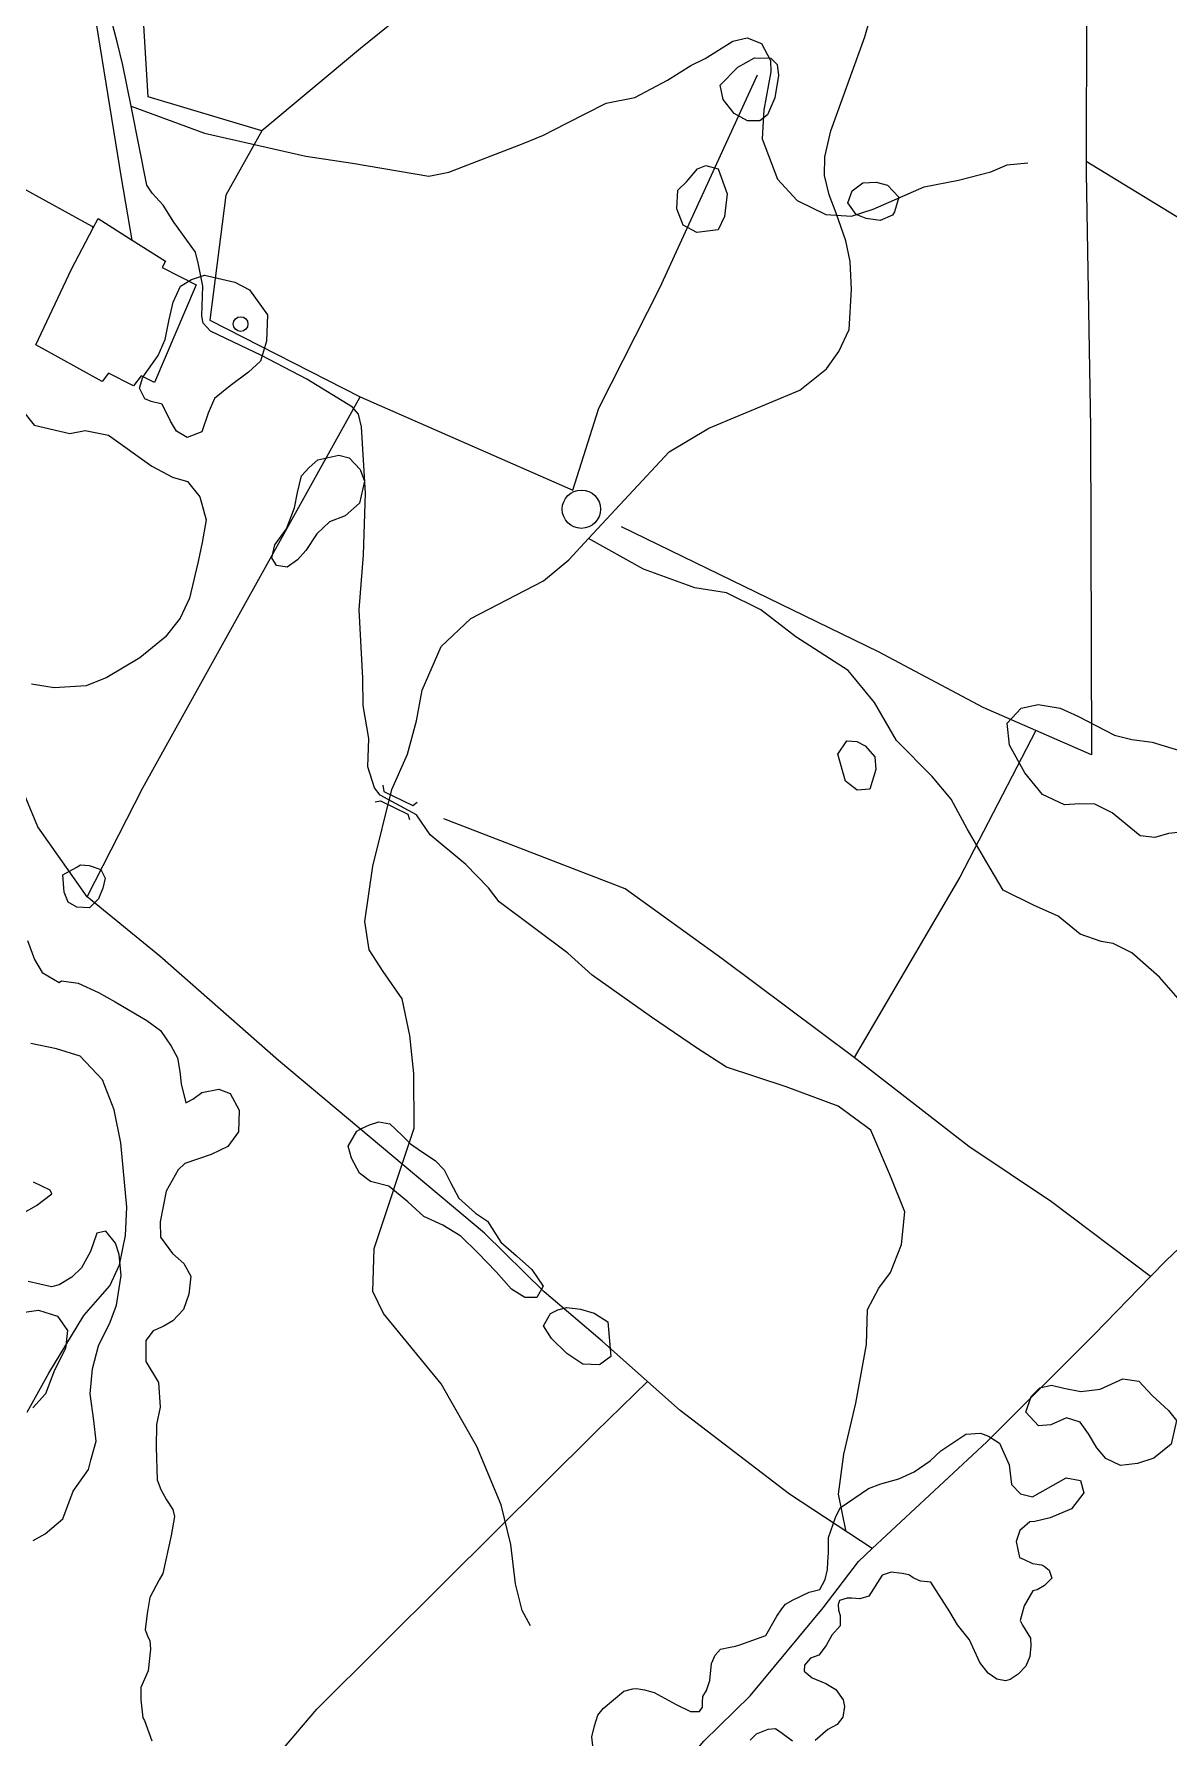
# Model space of a CAD drawing. Header units: metres. Extents: x 4652992 to 4879070, y 2074171 to 2309877.
# Drawn here: x 4653651.8 to 4653770.2, y 2308172.1 to 2308349.9 of the extents above; entities that cross this region are included whole.
import ezdxf

# ---------------------------------------------------------------- set-up
doc = ezdxf.new("R2010")
doc.units = ezdxf.units.M
doc.header["$MEASUREMENT"] = 0
doc.linetypes.add('DGN Style 3', pattern=[92.779933, 66.271381, -26.508552])
doc.layers.get('0').update_dxf_attribs({"color": 4, "lineweight": 0})
for name, color, linetype, lineweight in [('Level 1', 2, 'Continuous', 0), ('Level 14', 6, 'Continuous', 0), ('Level 20', 30, 'DGN Style 3', 0), ('Level 29', 30, 'Continuous', 0), ('Level 30', 5, 'Continuous', 0), ('Level 37', 3, 'Continuous', 0), ('Level 40', 1, 'Continuous', 0), ('Level 61', 4, 'Continuous', 0)]:
    doc.layers.add(name, color=color, linetype=linetype, lineweight=lineweight)

# ---------------------------------------------------------------- blocks, each defined once
blk = doc.blocks.new('POSTE')
at = {"color": 0, "linetype": 'ByBlock', "lineweight": -2}
blk.add_circle((0, 0), 0.770001, dxfattribs=at)
blk = doc.blocks.new('TANQUE')
at = {"color": 0, "linetype": 'ByBlock', "lineweight": -2, "ltscale": 10}
blk.add_circle((0, 0), 2, dxfattribs=at)

msp = doc.modelspace()

# ---------------------------------------------------------------- linework, layer by layer
at = {"layer": 'Level 1'}
for points in [[(4653703.566897, 2308183.801516, 1285), (4653702.69269, 2308185.403078, 1284), (4653701.98511, 2308188.18091, 1283), (4653701.515322, 2308192.298708, 1282), (4653700.490725, 2308196.43091, 1281), (4653697.972719, 2308202.539309, 1280), (4653694.252932, 2308209.083132, 1279), (4653688.231509, 2308216.406496, 1278), (4653687.105105, 2308218.688906, 1277.775), (4653687.239077, 2308223.206301, 1277.5), (4653691.424685, 2308235.737917, 1276.9), (4653691.395876, 2308241.445132, 1276.675), (4653690.973086, 2308245.435488, 1276.55), (4653690.17029, 2308249.263674, 1276.1875), (4653688.171511, 2308252.088076, 1275.875), (4653686.728701, 2308254.349306, 1275.7), (4653686.288698, 2308257.315676, 1275.55), (4653687.120119, 2308263.106692, 1275.3), (4653689.109682, 2308271.093691, 1274.825), (4653690.739687, 2308274.801882, 1274.575), (4653691.660097, 2308278.267275, 1274.375), (4653692.268923, 2308281.461306, 1274.125), (4653694.250674, 2308286.023684, 1273.8), (4653697.353884, 2308288.958925, 1273.525), (4653704.916506, 2308292.868716, 1273.325), (4653707.569887, 2308295.065676, 1273.1625), (4653709.630445, 2308297.286077, 1273.078858), (4653718.039919, 2308306.347903, 1272.7375), (4653722.19031, 2308308.825686, 1272.7375), (4653731.689272, 2308312.760073, 1272.625), (4653734.474673, 2308314.989321, 1272.475), (4653735.735903, 2308316.819277, 1272.3375), (4653736.818911, 2308319.094912, 1272.3375), (4653737.062685, 2308323.275698, 1272.1), (4653736.925295, 2308326.204287, 1271.975), (4653736.486086, 2308328.360476, 1271.8375), (4653735.465884, 2308331.241518, 1271.5875), (4653734.722109, 2308333.15613, 1271.425), (4653734.248904, 2308335.164492, 1271.25), (4653734.299074, 2308337.146487, 1271.175), (4653734.917483, 2308339.839907, 1271.1), (4653738.448305, 2308349.655276, 1270.9875), (4653739.967531, 2308354.915285, 1270.9125)], [(4653771.408599, 2308249.002787, 1282), (4653769.20714, 2308251.504339, 1281), (4653766.333854, 2308254.060935, 1280), (4653764.377753, 2308255.031064, 1279.239095), (4653763.118281, 2308255.219967, 1279), (4653760.946991, 2308256.014949, 1278.668678), (4653758.624554, 2308257.889569, 1278), (4653756.082083, 2308259.033628, 1277.80849), (4653752.896518, 2308260.593141, 1277), (4653751.099797, 2308263.654334, 1276.620481), (4653749.158665, 2308266.977098, 1276), (4653747.479715, 2308270.093124, 1275.649449), (4653745.49255, 2308272.452322, 1275.598303), (4653741.772317, 2308276.226791, 1275), (4653739.464023, 2308280.16435, 1274.449396), (4653736.709659, 2308283.529631, 1274.320869), (4653731.257954, 2308287.0417, 1274), (4653727.623312, 2308289.844931, 1273.931333), (4653724.031115, 2308291.612677, 1273.931333), (4653720.729405, 2308292.136029, 1273.938863), (4653715.372233, 2308294.108953, 1273.801292), (4653709.630445, 2308297.286077, 1273.078858)], [(4653651.014712, 2308206.112917, 1275.8625), (4653653.295901, 2308210.188723, 1275.5375), (4653656.930117, 2308216.207094, 1274.8125), (4653658.406679, 2308217.871096, 1274.525), (4653659.643496, 2308219.308291, 1274.35), (4653660.674502, 2308221.480898, 1274.1375), (4653661.282473, 2308224.532107, 1273.9375), (4653661.433718, 2308227.49988, 1273.8375), (4653660.820315, 2308234.208315, 1273.4875), (4653660.112673, 2308237.654116, 1273.2625), (4653658.900698, 2308240.808901, 1273.1), (4653656.556521, 2308243.252688, 1272.8625), (4653654.080691, 2308244.038088, 1272.7), (4653651.424685, 2308244.582888, 1272.5125)]]:
    msp.add_polyline3d(points, dxfattribs=at)
at = {"layer": 'Level 20', "linetype": 'Continuous'}
for points in [[(4653736.490664, 2308193.803092, 1293.274), (4653735.719682, 2308197.550898, 1290.9778), (4653736.279593, 2308201.716813, 1289.8298), (4653737.509938, 2308207.041285, 1288.6817), (4653738.630938, 2308213.169369, 1286.9596), (4653738.748545, 2308216.821622, 1285.8115), (4653739.922071, 2308219.045794, 1284.6635), (4653741.155588, 2308220.702378, 1284.6635), (4653742.271419, 2308223.595873, 1284.0894), (4653742.628218, 2308227.004687, 1282.9414), (4653741.133632, 2308230.737457, 1281.2193), (4653739.090257, 2308235.546637, 1280.0712), (4653735.661805, 2308238.040438, 1279.4972), (4653730.242473, 2308240.065769, 1278.9231), (4653724.030095, 2308242.128719, 1278.3491), (4653720.987008, 2308244.062902, 1277.7751), (4653716.212013, 2308247.330405, 1277.7751), (4653710.013635, 2308251.730428, 1277.201), (4653707.44827, 2308254.019624, 1277.201), (4653700.294554, 2308259.380216, 1276.627), (4653699.165613, 2308260.831282, 1276.627), (4653696.827261, 2308263.276132, 1276.627), (4653693.100418, 2308266.365351, 1276.053), (4653691.65862, 2308268.437322, 1276.053), (4653687.867388, 2308270.503748, 1276.053), (4653687.293386, 2308271.277339, 1276.053), (4653686.589656, 2308273.471228, 1276.053), (4653686.69575, 2308276.422708, 1276.053), (4653686.11113, 2308279.871129, 1275.4789), (4653686.062858, 2308282.715063, 1275.4789), (4653685.695831, 2308289.857927, 1275.4789), (4653686.150696, 2308295.601271, 1275.4789), (4653686.344572, 2308302.037521, 1275.4789), (4653685.937812, 2308308.955387, 1275.4789), (4653685.620615, 2308310.270054, 1275.4789), (4653684.993642, 2308311.012999, 1275.4789), (4653680.215776, 2308313.918781, 1276.053), (4653675.497825, 2308316.385986, 1276.053), (4653671.769813, 2308318.18567, 1276.053), (4653670.172198, 2308318.923062, 1276.053), (4653669.392831, 2308319.763594, 1276.053), (4653669.260793, 2308320.508919, 1276.053), (4653669.356524, 2308323.623509, 1276.053), (4653668.904811, 2308325.886587, 1276.053), (4653668.615041, 2308327.193109, 1276.053), (4653666.346665, 2308330.323903, 1275.4789), (4653665.211052, 2308332.072578, 1275.4789), (4653664.065491, 2308333.347906, 1275.4789), (4653663.532187, 2308334.180093, 1275.4789), (4653661.876052, 2308342.428169, 1274.9049), (4653661.016109, 2308346.691304, 1274.3309), (4653660.426077, 2308349.118045, 1274.3309), (4653659.369519, 2308353.047973, 1274.3309)], [(4653661.876052, 2308342.428169, 1274.904908), (4653669.538898, 2308339.608763, 1274.81862), (4653680.122686, 2308337.213396, 1274.81862), (4653684.9989, 2308336.467919, 1274.244586), (4653692.953983, 2308335.117116, 1273.670553), (4653695.03575, 2308335.522351, 1273.670553), (4653702.799708, 2308338.53813, 1273.096519), (4653704.905929, 2308339.37822, 1273.096519), (4653707.276164, 2308340.605424, 1273.096519), (4653711.451262, 2308342.732016, 1273.096519), (4653714.449868, 2308343.33391, 1273.096519), (4653717.859654, 2308345.146499, 1272.522485), (4653720.291006, 2308346.676696, 1272.522485), (4653721.808314, 2308347.382482, 1272.522485), (4653724.672919, 2308349.204037, 1272.522485), (4653726.193408, 2308349.543591, 1272.522485), (4653727.673117, 2308348.959936, 1271.948452), (4653728.616603, 2308347.18854, 1271.948452), (4653728.636121, 2308346.016123, 1271.948452), (4653727.922501, 2308342.030078, 1272.522485), (4653727.74709, 2308339.019726, 1272.522485), (4653729.330454, 2308334.787268, 1272.522485), (4653731.396792, 2308332.587024, 1272.522485), (4653734.398815, 2308331.120398, 1272.522485), (4653737.068492, 2308330.928951, 1272.522485), (4653739.334672, 2308331.651261, 1272.522485), (4653744.642695, 2308333.995252, 1273.096519), (4653748.237135, 2308334.705668, 1273.096519), (4653751.619057, 2308335.548346, 1273.670553), (4653753.305767, 2308336.299755, 1273.670553), (4653755.476064, 2308336.503802, 1274.244586)]]:
    msp.add_polyline3d(points, dxfattribs=at)
at = {"layer": 'Level 29', "elevation": 1276.052975, "flags": 128}
for points in [[(4653688.162654, 2308271.537087), (4653688.267264, 2308270.879976), (4653691.287231, 2308269.413457), (4653691.723621, 2308269.762906)], [(4653687.356857, 2308269.820025), (4653687.909668, 2308269.912009), (4653690.775129, 2308268.509425), (4653690.937317, 2308267.974925)]]:
    msp.add_lwpolyline(points, dxfattribs=at)
at = {"layer": 'Level 30', "color": 1, "elevation": 1277.688787, "flags": 128}
msp.add_lwpolyline([(4653668.662566, 2308323.786815), (4653664.313744, 2308313.59354), (4653662.940962, 2308314.28089), (4653662.112763, 2308313.245137), (4653659.507611, 2308314.540065), (4653658.869155, 2308313.67546), (4653651.925206, 2308317.492709), (4653655.669358, 2308325.40673), (4653657.912989, 2308329.710633), (4653658.428712, 2308330.699932), (4653661.979608, 2308328.446971), (4653665.454148, 2308326.242456), (4653665.115499, 2308325.579526), (4653668.662566, 2308323.786815)], dxfattribs=at)
at = {"layer": 'Level 37', "extrusion": (0.5230831824063614, -0.2679616662776087, 0.8090615116845942), "elevation": 1816758.495041, "flags": 128}
msp.add_lwpolyline([(4176133.367009, -2498777.764352), (4176146.143951, -2498777.764352), (4176192.810173, -2498779.717764)], dxfattribs=at)
at = {"layer": 'Level 37', "extrusion": (0.806882219505878, -0.4078701581841953, 0.4272973413304458), "elevation": 2814101.643864, "flags": 128}
msp.add_lwpolyline([(4159484.340169, -1328576.429775), (4159467.105173, -1328575.991834), (4159445.320937, -1328572.81726)], dxfattribs=at)
at = {"layer": 'Level 37'}
for points in [[(4653731.872497, 2308443.286552, 1270.31264), (4653731.29843, 2308441.202861, 1270.31264), (4653727.963213, 2308431.80933, 1270.31264), (4653723.649742, 2308426.421361, 1270.31264), (4653719.863531, 2308418.122714, 1270.886673), (4653722.035655, 2308399.856087, 1271.261034), (4653723.194197, 2308390.113245, 1271.460707), (4653725.231768, 2308380.880037, 1272.03474), (4653709.43054, 2308367.537064, 1272.608774), (4653685.837958, 2308348.444998, 1274.330874), (4653675.538278, 2308339.84655, 1276.052975), (4653671.77894, 2308333.145445, 1276.627009), (4653670.083633, 2308320.097176, 1277.201042), (4653685.802868, 2308312.091846, 1276.627009), (4653707.999707, 2308302.356407, 1275.478941), (4653710.686731, 2308310.91234, 1275.478941), (4653717.064327, 2308323.467485, 1274.904908), (4653727.241369, 2308345.672711, 1273.756841)], [(4653661.979608, 2308328.446971, 1276.5407), (4653660.863788, 2308334.950826, 1276.5407), (4653657.685516, 2308354.724919, 1275.3927), (4653655.822212, 2308373.440376, 1273.6706), (4653653.885788, 2308394.815743, 1271.3744), (4653652.299234, 2308406.674866, 1269.6523), (4653642.174585, 2308391.315507, 1268.5043), (4653627.507573, 2308366.126088, 1267.3562), (4653623.724436, 2308360.116868, 1266.7822), (4653619.222721, 2308343.663895, 1266.7822)], [(4653675.538278, 2308339.84655, 1276.052975), (4653663.65392, 2308343.394426, 1275.966687), (4653661.496664, 2308379.009297, 1273.096519), (4653685.759508, 2308387.446047, 1272.522485), (4653697.911935, 2308391.954676, 1271.948452), (4653722.035655, 2308399.856087, 1271.261034)], [(4653762.777478, 2308360.459695, 1273.581198), (4653761.584594, 2308352.111771, 1274.729265), (4653761.561248, 2308336.671665, 1275.794567), (4653761.559434, 2308335.472097, 1275.877332), (4653762.021774, 2308308.82939, 1277.025399), (4653762.132695, 2308274.707017, 1278.173466), (4653756.320376, 2308277.246505, 1277.379128), (4653750.81698, 2308279.65102, 1276.627009), (4653739.896226, 2308285.481578, 1276.052975), (4653713.054853, 2308298.509131, 1274.904908)], [(4653739.239975, 2308191.872311, 1296.5939), (4653730.588131, 2308197.556492, 1291.5519), (4653719.188781, 2308206.273788, 1283.5154), (4653715.780377, 2308209.304145, 1282.556285), (4653711.029138, 2308213.528395, 1281.2193), (4653704.980322, 2308218.663826, 1279.4972), (4653698.771937, 2308224.800257, 1278.9231), (4653677.259863, 2308242.79737, 1277.201), (4653664.87257, 2308253.698012, 1277.201), (4653657.294271, 2308259.907103, 1277.7751), (4653652.160978, 2308267.210323, 1277.7751), (4653636.584872, 2308304.637885, 1276.627), (4653615.935079, 2308301.134878, 1269.6523), (4653618.54761, 2308317.022854, 1269.6523), (4653619.19945, 2308331.452397, 1267.9302), (4653619.222721, 2308343.663895, 1266.7822), (4653634.480458, 2308341.289888, 1272.5225), (4653650.577974, 2308333.854402, 1275.9667), (4653657.770983, 2308329.877317, 1276.5407), (4653657.912989, 2308329.710633, 1276.5407)], [(4653761.561248, 2308336.671665, 1275.794567), (4653776.212468, 2308327.730855, 1280.469601), (4653788.631257, 2308320.234905, 1284.487835), (4653803.85514, 2308310.777434, 1287.932036), (4653818.084873, 2308301.986466, 1290.802204), (4653826.729223, 2308296.946553, 1294.246405)], [(4653704.372529, 2308152.061954, 1300.1633), (4653708.347804, 2308155.992972, 1300.0859), (4653721.645778, 2308171.761808, 1298.5459), (4653726.48012, 2308176.495238, 1297.964), (4653734.101709, 2308185.686252, 1296.718182), (4653737.787567, 2308190.521828, 1296.718182), (4653739.239975, 2308191.872311, 1296.593926), (4653751.207114, 2308202.99963, 1295.570115), (4653762.403574, 2308214.232971, 1294.422048), (4653768.290273, 2308220.283885, 1294.872003), (4653769.913572, 2308221.952466, 1294.996081), (4653777.364008, 2308229.010565, 1293.273981), (4653783.603862, 2308234.762744, 1291.55188), (4653798.759595, 2308255.950645, 1291.55188), (4653805.047548, 2308265.428995, 1293.273981), (4653816.646613, 2308282.468712, 1293.273981), (4653826.729223, 2308296.946553, 1294.246405), (4653832.079866, 2308303.31669, 1293.848015)], [(4653768.290273, 2308220.283885, 1294.872003), (4653757.954478, 2308228.052654, 1289.255746), (4653749.311698, 2308233.838832, 1284.663478), (4653737.340079, 2308243.119807, 1280.645243), (4653723.556335, 2308253.429793, 1278.923143), (4653713.460164, 2308260.729238, 1277.775076), (4653694.508289, 2308268.043238, 1277.201042)], [(4653668.748081, 2308159.119987, 1284.39079), (4653673.700523, 2308166.24544, 1284.39079), (4653681.256944, 2308175.101874, 1284.39079), (4653694.561175, 2308188.325641, 1283.790789), (4653710.357719, 2308204.026478, 1282.69079), (4653715.780377, 2308209.304145, 1282.556285)]]:
    msp.add_polyline3d(points, dxfattribs=at)
at = {"layer": 'Level 40', "color": 3, "flags": 128}
for points, elevation in [([(4653723.354469, 2308344.613957), (4653725.220129, 2308346.489882), (4653726.950965, 2308347.457902), (4653728.643009, 2308347.428545), (4653729.297257, 2308346.767832), (4653729.436246, 2308345.609815), (4653729.057944, 2308343.303499), (4653728.314857, 2308341.5025), (4653727.489639, 2308340.879986), (4653726.212065, 2308340.877457), (4653724.825132, 2308341.66649), (4653723.664449, 2308343.126262), (4653723.354469, 2308344.613957)], 1279.400385), ([(4653719.83378, 2308334.518211), (4653720.983374, 2308335.881426), (4653721.849052, 2308336.240884), (4653723.159786, 2308335.869271), (4653724.078559, 2308333.254546), (4653723.807343, 2308330.915955), (4653723.162031, 2308329.523678), (4653720.922767, 2308329.232831), (4653719.508673, 2308330.014702), (4653718.827249, 2308331.705322), (4653718.92759, 2308333.667304), (4653719.83378, 2308334.518211)], 1278.400385), ([(4653741.995292, 2308332.93086), (4653741.564894, 2308331.384801), (4653741.347476, 2308331.048302), (4653740.063888, 2308330.499096), (4653738.594962, 2308330.678247), (4653737.546614, 2308331.100819), (4653736.677613, 2308332.329096), (4653737.150491, 2308333.580331), (4653738.260027, 2308334.411028), (4653739.639139, 2308334.481132), (4653740.825453, 2308334.171961), (4653741.995292, 2308332.93086)], 1276.800385), ([(4653735.649593, 2308274.790894), (4653736.579216, 2308276.18603), (4653737.609257, 2308276.102732), (4653738.481741, 2308275.65159), (4653739.505179, 2308274.506678), (4653739.624847, 2308273.172584), (4653738.97114, 2308271.127931), (4653737.663909, 2308271.040157), (4653736.434056, 2308271.959251), (4653735.649593, 2308274.790894)], 1281.600385), ([(4653654.73893, 2308262.198666), (4653656.140984, 2308262.942588), (4653656.588632, 2308263.25051), (4653657.484563, 2308263.174141), (4653658.713641, 2308262.747126), (4653659.173864, 2308261.860233), (4653658.93158, 2308260.790163), (4653658.475237, 2308259.676275), (4653657.551754, 2308258.743604), (4653656.200667, 2308258.827148), (4653655.304069, 2308259.337937), (4653654.892379, 2308260.366587), (4653654.73893, 2308262.198666)], 1282.000385), ([(4653684.528086, 2308233.884448), (4653685.436545, 2308235.440985), (4653685.942755, 2308235.718405), (4653686.771822, 2308236.095707), (4653687.737954, 2308236.420587), (4653688.896225, 2308236.191903), (4653690.168333, 2308235.002873), (4653691.04536, 2308234.107123), (4653692.191093, 2308233.30778), (4653693.606341, 2308232.374582), (4653694.566779, 2308231.407234), (4653695.214099, 2308230.076165), (4653696.101293, 2308228.428945), (4653697.839145, 2308226.890561), (4653699.072477, 2308226.042033), (4653700.484675, 2308223.860747), (4653702.120187, 2308222.411295), (4653703.704018, 2308221.017454), (4653704.898649, 2308219.245822), (4653704.215224, 2308218.091447), (4653702.973589, 2308218.090229), (4653701.589155, 2308218.953425), (4653699.975813, 2308220.76827), (4653698.076295, 2308222.738106), (4653696.298238, 2308224.484375), (4653694.425489, 2308225.627557), (4653692.428462, 2308226.525363), (4653690.751149, 2308228.066704), (4653688.789549, 2308229.712974), (4653686.878492, 2308230.174759), (4653685.719551, 2308231.068165), (4653684.898496, 2308232.611737), (4653684.528086, 2308233.884448)], 1282.000385), ([(4653704.919182, 2308215.113931), (4653705.651436, 2308216.423042), (4653706.424959, 2308216.796568), (4653707.360382, 2308217.050395), (4653708.767715, 2308216.860074), (4653710.226279, 2308216.440672), (4653711.627553, 2308215.543218), (4653711.961321, 2308211.922632), (4653710.772022, 2308211.043213), (4653709.01748, 2308211.122075), (4653707.359558, 2308212.229442), (4653705.743466, 2308213.78865), (4653704.919182, 2308215.113931)], 1285.400385)]:
    msp.add_lwpolyline(points, dxfattribs=dict(at, elevation=elevation))
at = {"layer": 'Level 40', "color": 3}
for points in [[(4653669.547359, 2308324.791784, 1281.800385), (4653672.70657, 2308324.047711, 1280.800385), (4653674.237737, 2308323.262098, 1280.800385), (4653676.109557, 2308320.637062, 1280.800385), (4653676.011858, 2308317.889285, 1280.800385), (4653675.396409, 2308315.787069, 1280.800385), (4653674.132802, 2308314.662567, 1280.800385), (4653672.223206, 2308313.211817, 1280.800385), (4653670.577004, 2308311.922198, 1280.800385), (4653669.922736, 2308310.385377, 1280.800385), (4653669.273109, 2308308.439562, 1280.800385), (4653667.728535, 2308307.830061, 1280.800385), (4653666.630644, 2308308.499231, 1280.800385), (4653666.00496, 2308309.528278, 1280.800385), (4653665.11134, 2308311.319047, 1280.800385), (4653663.970705, 2308311.589543, 1280.800385), (4653663.295256, 2308311.863781, 1280.800385), (4653662.767321, 2308312.97131, 1280.800385), (4653663.08887, 2308314.122478, 1280.800385), (4653664.68687, 2308316.395388, 1281.800385), (4653665.438635, 2308318.063079, 1281.800385), (4653665.855098, 2308320.157907, 1281.800385), (4653666.282041, 2308321.96145, 1281.800385), (4653667.028396, 2308323.646903, 1281.800385), (4653668.175133, 2308324.316588, 1281.800385), (4653669.547359, 2308324.791784, 1281.800385)], [(4653650.665763, 2308310.47197, 1281.800385), (4653651.754305, 2308309.126737, 1281.800385), (4653655.497575, 2308308.262031, 1283.000385), (4653657.07154, 2308308.558468, 1283.000385), (4653659.515882, 2308308.072688, 1283.000385), (4653664.053591, 2308304.857918, 1281.400385), (4653666.211676, 2308303.69673, 1281.400385), (4653667.755926, 2308303.2565, 1281.400385), (4653669.044505, 2308301.633689, 1281.400385), (4653669.723729, 2308299.228059, 1281.400385), (4653669.28556, 2308296.88508, 1281.400385), (4653668.891266, 2308294.883528, 1281.400385), (4653667.96561, 2308291.059197, 1281.400385), (4653667.009564, 2308288.994365, 1281.400385), (4653665.444491, 2308286.991829, 1281.400385), (4653662.79208, 2308284.824733, 1281.400385), (4653659.360325, 2308282.777512, 1281.400385), (4653657.190107, 2308281.91312, 1281.400385), (4653653.863432, 2308281.714254, 1281.400385), (4653651.492328, 2308282.091177, 1281.400385)], [(4653679.654929, 2308303.851716, 1280.600385), (4653680.45249, 2308304.714272, 1279.600385), (4653681.3626, 2308305.505169, 1279.600385), (4653683.54892, 2308305.994412, 1279.600385), (4653684.645374, 2308305.70285, 1279.600385), (4653685.778568, 2308304.482891, 1279.600385), (4653686.229218, 2308303.273935, 1279.600385), (4653685.713662, 2308300.982959, 1280.600385), (4653684.230353, 2308299.665878, 1280.600385), (4653682.589825, 2308299.034605, 1280.600385), (4653681.24773, 2308297.783209, 1280.600385), (4653680.10629, 2308296.058353, 1280.600385), (4653679.245505, 2308295.074979, 1280.600385), (4653678.159166, 2308294.310011, 1280.600385), (4653677.03807, 2308294.474458, 1280.600385), (4653676.57206, 2308295.293725, 1280.600385), (4653676.874801, 2308296.621252, 1280.600385), (4653678.095588, 2308298.301461, 1280.600385), (4653678.920023, 2308300.502412, 1280.600385), (4653679.234019, 2308302.096908, 1280.600385), (4653679.654929, 2308303.851716, 1280.600385)], [(4653771.171112, 2308266.603366, 1287.600385), (4653770.165174, 2308266.518093, 1287.600385), (4653768.717015, 2308266.08447, 1287.600385), (4653767.214126, 2308266.267644, 1287.600385), (4653764.291353, 2308268.666113, 1285.200385), (4653762.45889, 2308269.55255, 1285.200385), (4653760.916966, 2308269.609071, 1285.200385), (4653759.299538, 2308269.500594, 1285.200385), (4653756.987892, 2308270.569413, 1285.200385), (4653755.15519, 2308272.848439, 1285.200385), (4653753.556852, 2308275.723865, 1285.200385), (4653753.315008, 2308278.011076, 1285.200385), (4653754.773718, 2308279.574939, 1285.200385), (4653756.565415, 2308279.961985, 1285.200385), (4653758.833967, 2308279.585207, 1285.200385), (4653760.693687, 2308278.743135, 1285.200385), (4653764.526798, 2308276.773681, 1287.600385), (4653766.335724, 2308276.314694, 1287.600385), (4653768.452112, 2308276.047467, 1287.600385), (4653771.77257, 2308275.027435, 1288.600385)], [(4653651.062004, 2308255.324689, 1280.200385), (4653651.801699, 2308253.359221, 1280.200385), (4653652.585848, 2308252.008148, 1280.200385), (4653654.360779, 2308250.967492, 1280.903988), (4653654.612828, 2308251.137078, 1281.000385), (4653656.354114, 2308250.868924, 1281.000385), (4653658.475697, 2308249.896513, 1281.000385), (4653660.203845, 2308248.950543, 1281.000385), (4653663.51958, 2308246.977373, 1280.000385), (4653664.933552, 2308245.948231, 1280.000385), (4653666.051029, 2308244.307976, 1280.000385), (4653666.707746, 2308243.090019, 1280.000385), (4653666.947936, 2308241.678787, 1280.000385), (4653667.097552, 2308240.370962, 1280.000385), (4653667.585656, 2308238.396371, 1279.400385), (4653668.314755, 2308238.777096, 1279.400385), (4653669.246258, 2308239.486777, 1279.400385), (4653671.025127, 2308239.823148, 1279.400385), (4653672.214298, 2308239.377876, 1279.400385), (4653673.156989, 2308237.643321, 1279.400385), (4653673.103174, 2308235.360569, 1279.400385), (4653671.979879, 2308233.852791, 1279.400385), (4653670.232462, 2308233.019781, 1279.400385), (4653667.470312, 2308232.059611, 1279.400385), (4653666.801357, 2308231.406585, 1279.400385), (4653665.540359, 2308229.15995, 1279.400385), (4653664.913627, 2308225.977242, 1279.400385), (4653664.956595, 2308224.373925, 1279.400385), (4653666.214629, 2308222.681394, 1279.400385), (4653667.393385, 2308221.623499, 1279.400385), (4653668.111792, 2308220.308067, 1279.400385), (4653667.897739, 2308218.421351, 1280.400385), (4653667.334147, 2308216.835078, 1280.400385), (4653666.244468, 2308215.625408, 1280.400385), (4653665.22232, 2308215.063078, 1280.400385), (4653664.179938, 2308214.608305, 1280.400385), (4653663.428312, 2308213.597279, 1280.400385), (4653663.418586, 2308211.385155, 1280.400385), (4653664.749617, 2308209.201578, 1281.400385), (4653664.895706, 2308206.628984, 1281.400385), (4653664.5377, 2308204.810694, 1281.400385), (4653664.499976, 2308202.473925, 1281.400385), (4653664.6095, 2308199.053391, 1281.400385), (4653664.990994, 2308198.043994, 1281.400385), (4653665.556729, 2308196.976792, 1281.400393), (4653666.221499, 2308195.966634, 1281.400393), (4653666.416249, 2308195.219757, 1281.400393), (4653666.073026, 2308193.242753, 1282.1649), (4653665.195451, 2308189.274213, 1284.4049), (4653664.821709, 2308188.596666, 1284.7353), (4653663.81973, 2308186.780207, 1285.6212), (4653663.555446, 2308185.082062, 1288.0212), (4653663.363787, 2308183.380881, 1288.4212), (4653663.659526, 2308182.58092, 1288.4212), (4653663.835067, 2308182.295473, 1288.4212), (4653663.916511, 2308181.366094, 1288.4212), (4653663.645874, 2308179.115456, 1288.0212), (4653662.895283, 2308177.361617, 1284.8212), (4653662.894073, 2308176.082712, 1284.8212), (4653663.115743, 2308174.200966, 1284.8212), (4653663.292069, 2308173.914132, 1284.8212), (4653664.04534, 2308171.823417, 1284.4212)], [(4653650.393571, 2308226.762484, 1281.600385), (4653652.012504, 2308227.666322, 1281.600385), (4653653.614285, 2308228.885786, 1281.600385), (4653653.435786, 2308229.293736, 1281.600385), (4653651.676073, 2308230.124096, 1281.600385)], [(4653651.664309, 2308192.729147, 1283.9149), (4653652.917874, 2308193.406055, 1283.9149), (4653654.742395, 2308194.966434, 1284.200393), (4653655.822922, 2308197.853449, 1283.000393), (4653657.439214, 2308200.137062, 1281.600385), (4653657.659442, 2308201.093423, 1281.600385), (4653658.245548, 2308203.084197, 1281.600385), (4653657.991733, 2308205.236953, 1281.600385), (4653657.620865, 2308208.017991, 1281.600385), (4653657.847807, 2308210.624029, 1281.600385), (4653658.469112, 2308213.040691, 1281.600385), (4653659.695097, 2308215.492204, 1281.600385), (4653660.355092, 2308217.28398, 1281.600385), (4653660.825008, 2308220.387945, 1281.600385), (4653660.648697, 2308222.548652, 1281.600385), (4653660.262079, 2308223.759338, 1281.600385), (4653659.249343, 2308225.003916, 1281.600385), (4653658.305642, 2308224.799973, 1281.600385), (4653657.651026, 2308222.892329, 1281.600385), (4653656.718619, 2308221.172333, 1281.600385), (4653655.682087, 2308220.205677, 1281.600385), (4653654.379916, 2308219.395693, 1281.600385), (4653653.583579, 2308219.175428, 1281.600385), (4653651.151782, 2308219.751699, 1281.600385)], [(4653650.281606, 2308216.473964, 1281.600385), (4653652.199102, 2308216.759466, 1281.600385), (4653654.212462, 2308216.146352, 1281.600385), (4653655.236319, 2308214.633256, 1281.600385), (4653655.024855, 2308212.749066, 1281.600385), (4653653.881183, 2308210.483803, 1283.000385), (4653652.961301, 2308208.006251, 1283.000385), (4653651.621324, 2308206.555597, 1283.000385)], [(4653755.274792, 2308206.106498, 1302.400385), (4653755.809357, 2308207.734845, 1302.000385), (4653756.731664, 2308208.666057, 1302.000385), (4653757.929052, 2308208.9371, 1302.000385), (4653759.245434, 2308208.603366, 1302.000385), (4653760.994553, 2308208.268042, 1302.000385), (4653763.035142, 2308208.505131, 1302.000385), (4653765.373569, 2308209.57476, 1302.000385), (4653767.074404, 2308209.340924, 1302.000385), (4653768.46089, 2308207.84687, 1302.400385), (4653770.13862, 2308206.291466, 1302.400385), (4653771.005389, 2308205.236911, 1302.400385), (4653770.43474, 2308202.7873, 1302.400385), (4653768.61157, 2308201.30162, 1302.400385), (4653766.921275, 2308200.768632, 1302.400385), (4653765.155344, 2308200.54489, 1302.400385), (4653763.626387, 2308201.282882, 1302.400385), (4653762.679936, 2308202.389836, 1302.400385), (4653761.80767, 2308203.851611, 1302.400385), (4653760.921277, 2308205.065307, 1302.400385), (4653759.515793, 2308205.509476, 1302.400385), (4653757.857489, 2308204.800693, 1302.400385), (4653756.598011, 2308204.678716, 1302.400385), (4653755.274792, 2308206.106498, 1302.400385)], [(4653710.175484, 2308170.391759, 1305.2948), (4653709.9763, 2308172.214311, 1305.6948), (4653710.257473, 2308173.382976, 1305.6948), (4653710.581232, 2308174.482255, 1305.6948), (4653711.160521, 2308175.165279, 1305.6948), (4653713.306072, 2308176.994643, 1305.2948), (4653714.253227, 2308177.234042, 1305.2948), (4653714.616003, 2308177.26299, 1305.2948), (4653715.469339, 2308177.112667, 1305.2948), (4653716.477221, 2308176.865483, 1305.2948), (4653718.780007, 2308175.593298, 1305.2948), (4653720.268821, 2308174.860187, 1302.8948), (4653721.221149, 2308174.863239, 1302.8948), (4653721.510531, 2308175.324551, 1302.8948), (4653721.519112, 2308175.85472, 1302.8948), (4653721.541126, 2308176.440736, 1302.8948), (4653721.926962, 2308177.055799, 1302.8948), (4653722.294507, 2308178.089321, 1302.8948), (4653722.445525, 2308179.884839, 1303.6948), (4653722.828503, 2308180.736084, 1303.6948), (4653723.395597, 2308181.364903, 1303.6948), (4653724.400412, 2308181.590904, 1303.6948), (4653724.958888, 2308181.690135, 1303.6948), (4653725.405173, 2308181.816894, 1303.6948), (4653728.136326, 2308182.800486, 1303.6948), (4653729.27635, 2308184.824232, 1303.6948), (4653729.814014, 2308185.578204, 1303.6948), (4653730.172449, 2308186.080842, 1303.6948), (4653730.992868, 2308186.529074, 1303.6948), (4653732.656601, 2308187.319074, 1302.4948), (4653733.749168, 2308187.611403, 1301.7742), (4653734.327909, 2308188.633338, 1300.5049), (4653734.556932, 2308189.706282, 1299.8049), (4653734.610156, 2308190.499269, 1299.6577), (4653734.673274, 2308191.439673, 1299.483214), (4653734.685079, 2308193.042534, 1299.000393), (4653735.38759, 2308195.117518, 1299.000385), (4653735.882391, 2308196.134671, 1299.000385), (4653738.830331, 2308198.138478, 1300.200385), (4653740.11519, 2308198.621791, 1300.200385), (4653742.002171, 2308199.161091, 1300.200385), (4653743.615817, 2308199.87618, 1300.200385), (4653745.284768, 2308201.04708, 1300.200385), (4653746.401406, 2308202.05838, 1300.200385), (4653748.998418, 2308203.811225, 1301.400385), (4653750.52683, 2308203.931613, 1301.400385), (4653751.385292, 2308203.59064, 1301.400385), (4653752.515479, 2308202.874913, 1301.400385), (4653753.533746, 2308200.611966, 1303.600385), (4653753.778773, 2308198.557927, 1303.600385), (4653754.692524, 2308197.569417, 1303.600385)], [(4653754.692524, 2308197.569417, 1303.600385), (4653755.965674, 2308197.262924, 1303.600385), (4653759.476144, 2308199.247521, 1303.600385), (4653760.981643, 2308198.965268, 1303.600385), (4653761.323065, 2308197.686882, 1303.600385), (4653760.017022, 2308196.036757, 1303.600385), (4653757.804738, 2308195.081903, 1303.600385), (4653756.196382, 2308194.705763, 1303.600385), (4653755.692532, 2308194.66007, 1303.600392), (4653754.64265, 2308193.765209, 1303.9349), (4653754.2487, 2308192.603064, 1304.4249), (4653754.618693, 2308190.932848, 1305.7549), (4653755.095308, 2308190.719006, 1306.0536), (4653755.958864, 2308190.331555, 1306.5949), (4653756.887821, 2308190.18655, 1306.5949), (4653757.167182, 2308190.043508, 1306.8948), (4653757.713723, 2308189.61529, 1306.8948), (4653757.986304, 2308188.784321, 1306.8948), (4653757.215413, 2308188.033594, 1306.8948), (4653756.455436, 2308187.573984, 1306.8948), (4653756.011816, 2308187.447962, 1306.8948), (4653755.091436, 2308185.892113, 1307.6948), (4653754.662633, 2308184.353763, 1307.6948), (4653754.903525, 2308183.883639, 1307.6948), (4653755.736191, 2308182.539416, 1308.8948), (4653755.772353, 2308181.710051, 1308.8948), (4653755.686401, 2308180.617658, 1308.8948), (4653755.266844, 2308179.607203, 1308.8948), (4653754.47136, 2308178.747653, 1308.8948), (4653753.631153, 2308178.192085, 1308.8948), (4653753.133082, 2308178.079957, 1308.8948), (4653752.230033, 2308178.243096, 1308.8948), (4653751.322159, 2308178.876312, 1308.8948), (4653750.46507, 2308179.965985, 1308.8948), (4653749.392572, 2308182.346765, 1308.4948), (4653748.119084, 2308183.899015, 1308.0948), (4653747.337235, 2308185.281221, 1307.2948), (4653745.341042, 2308188.355347, 1301.2749), (4653744.291675, 2308188.469904, 1300.4349), (4653744.010899, 2308188.587601, 1300.4103), (4653743.493251, 2308188.804589, 1300.3649), (4653743.137985, 2308189.086112, 1300.3649), (4653743.067064, 2308189.142312, 1300.3649), (4653742.358023, 2308189.2777, 1300.3649), (4653741.222838, 2308189.412933, 1299.800392), (4653740.253163, 2308189.104213, 1299.800392), (4653738.892338, 2308186.920584, 1298.4948), (4653737.935829, 2308186.614912, 1298.4948), (4653737.103408, 2308186.6842, 1298.4948), (4653736.618609, 2308186.713547, 1298.8948), (4653735.825847, 2308186.447212, 1299.2948), (4653735.662137, 2308186.048628, 1299.2948), (4653735.724071, 2308185.45962, 1299.2948), (4653735.889781, 2308184.878886, 1299.2948), (4653735.888869, 2308183.804026, 1300.4948), (4653735.024851, 2308182.823314, 1300.0948), (4653734.433579, 2308181.742798, 1301.6948), (4653733.6691, 2308180.733457, 1302.0948), (4653732.788475, 2308180.445203, 1302.0948), (4653732.174954, 2308179.721478, 1302.0948), (4653732.117993, 2308179.062918, 1302.0948), (4653732.978166, 2308178.374773, 1303.6948), (4653734.383584, 2308177.806084, 1304.8948), (4653735.444566, 2308177.177278, 1304.8948), (4653736.193034, 2308176.089261, 1304.8948), (4653736.327059, 2308175.386488, 1304.8948), (4653736.163844, 2308174.287717, 1304.8948), (4653735.576956, 2308173.527323, 1304.8948), (4653734.607132, 2308172.994804, 1304.8948), (4653733.286731, 2308171.844792, 1304.8948)], [(4653730.908564, 2308171.757999, 1304.8948), (4653729.828267, 2308172.570904, 1303.6948), (4653729.122104, 2308173.072229, 1302.0948), (4653728.349425, 2308172.987897, 1301.2948), (4653727.108618, 2308172.51166, 1300.4948), (4653726.484558, 2308171.889458, 1300.4948)]]:
    msp.add_polyline3d(points, dxfattribs=at)

# ---------------------------------------------------------------- block references
at = {"layer": 'Level 14', "zscale": 0.1}
msp.add_blockref('TANQUE', (4653708.880169, 2308300.35551, 1274.725195), dxfattribs=at)
at = {"layer": 'Level 61', "zscale": 0.1}
msp.add_blockref('POSTE', (4653673.309204, 2308319.671268, 1275.966687), dxfattribs=at)

doc.saveas('drawing.dxf')
